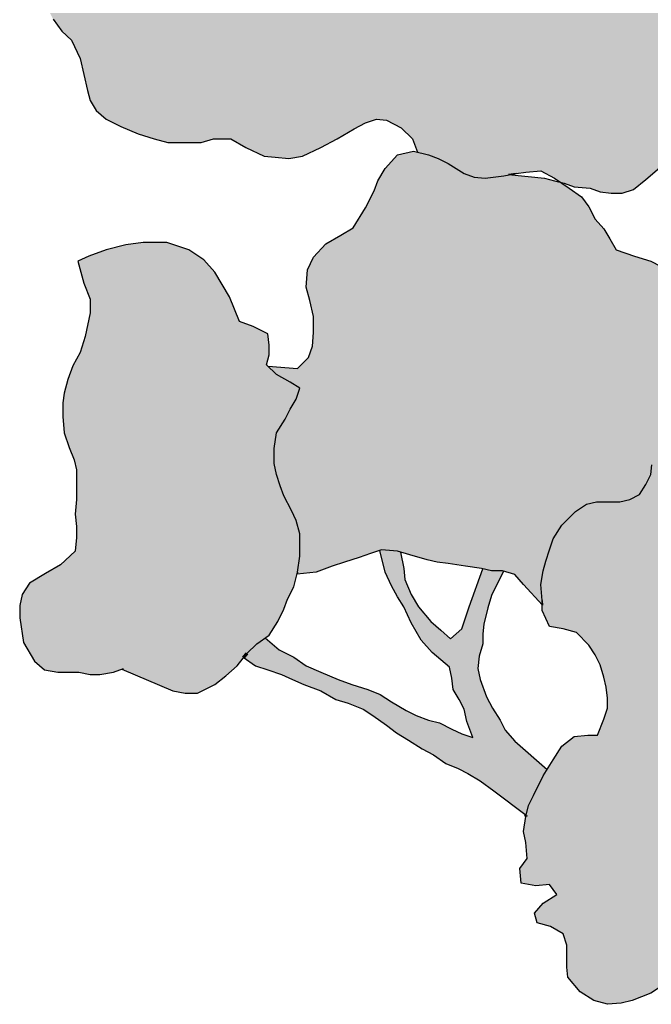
# Model space of a CAD drawing. Header units: millimetres. Extents: x 0 to 59350, y 0 to 29700.
# Drawn here: x 41507 to 42453, y 23472 to 24946 of the extents above; entities that cross this region are included whole.
import ezdxf

# ---------------------------------------------------------------- set-up
doc = ezdxf.new("R2010")
doc.units = ezdxf.units.MM
doc.linetypes.add('PUNKT2_S9', pattern=[1, 0, -1])
doc.layers.add('Standard', color=7, linetype='Continuous', lineweight=25)

msp = doc.modelspace()

# ---------------------------------------------------------------- hatches: boundary and pattern name
at = {"layer": 'Standard', "linetype": 'PUNKT2_S9', "lineweight": 25}
for color, points in [(96, [(42468.3, 24727.2), (42492.4, 24742), (42510.9, 24753), (42527.5, 24758.6), (42562.6, 24758.6), (42579.2, 24754.8), (42599.5, 24749.3), (42632.8, 24749.3), (42651.3, 24754.8), (42666.1, 24767.8), (42671.6, 24784.4), (42671.6, 24816.8), (42660.5, 24819.5), (42645.7, 24836.2), (42630.9, 24862.1), (42618, 24889.8), (42618, 24904.6), (42634.6, 24917.5), (42655, 24939.7), (42660.5, 24984), (42660.5, 25000.7), (42651.3, 25024.6), (42632.8, 25046.9), (42619.9, 25063.4), (42601.4, 25091.2), (42601.4, 25137.3), (42608.7, 25157.7), (42618, 25181.8), (42621.7, 25196.5), (42621.7, 25233.5), (42618, 25248.3), (42608.7, 25270.4), (42600.3, 25295.7), (42562.6, 25316.7), (42542.3, 25324), (42525.6, 25324), (42509, 25320.3), (42486.8, 25301.9), (42464.6, 25288.9), (42440.6, 25288.9), (42425.8, 25303.7), (42425.8, 25322.2), (42418.5, 25348.1), (42394.4, 25370.2), (42375.9, 25385), (42355.6, 25401.6), (42337.1, 25399.8), (42322.4, 25394.2), (42294.6, 25410.9), (42283.6, 25429.3), (42272.5, 25434.9), (42261.3, 25453.4), (42260.2, 25461.7), (42259.5, 25462.6), (42235.5, 25481.1), (42215.2, 25490.4), (42200.4, 25503.3), (42198.5, 25525.5), (42198.5, 25592), (42159.8, 25610.4), (42130.2, 25610.4), (42104.3, 25606.8), (42087.6, 25604.9), (42063.7, 25597.6), (42052.5, 25579), (42047, 25562.5), (42039.6, 25543.9), (42032.2, 25529.2), (42023, 25505.1), (42017.4, 25484.9), (42011.9, 25455.3), (42010.1, 25433), (42010.1, 25407.2), (42013.7, 25385), (42023, 25366.5), (42048.9, 25361), (42069.2, 25362.8), (42087.6, 25362.8), (42104.3, 25342.5), (42104.3, 25305.5), (42089.5, 25281.5), (42076.6, 25259.4), (42071.1, 25242.8), (42067.3, 25216.9), (42074.7, 25194.7), (42085.8, 25174.4), (42091.4, 25144.8), (42091.4, 25124.4), (42074.7, 25109.7), (42050.7, 25107.9), (42024.9, 25113.4), (42013.7, 25128.1), (42002.7, 25144.8), (41991.6, 25170.6), (41976.8, 25189.2), (41965.7, 25211.3), (41949.1, 25231.6), (41939.8, 25261.2), (41934.3, 25298.2), (41930.6, 25324), (41917.7, 25346.3), (41901, 25351.8), (41880.7, 25355.4), (41851.1, 25364.7), (41832.7, 25370.2), (41812.3, 25370.2), (41780.9, 25344.3), (41780.9, 25324), (41799.4, 25320.3), (41817.9, 25311), (41834.5, 25303.7), (41858.5, 25292.6), (41865.9, 25257.5), (41853, 25226.1), (41841.9, 25205.7), (41817.9, 25187.3), (41792, 25178.1), (41716.2, 25178.1), (41692.3, 25166.9), (41670, 25154.1), (41646, 25141.1), (41627.5, 25120.8), (41609.1, 25111.6), (41572.1, 25111.6), (41557.3, 25100.4), (41546.2, 25083.8), (41535.2, 25057.9), (41535.2, 25028.3), (41538.9, 24996.9), (41546.2, 24969.3), (41557.3, 24947), (41570.3, 24928.7), (41585.1, 24915.6), (41598, 24887.9), (41603.5, 24864), (41609.1, 24839.9), (41612.8, 24825.2), (41622, 24810.3), (41636.8, 24797.4), (41659, 24786.3), (41684.8, 24775.2), (41708.9, 24767.8), (41729.2, 24762.3), (41779.1, 24762.3), (41797.6, 24767.8), (41823.4, 24767.8), (41845.6, 24754.8), (41873.3, 24742), (41889.9, 24740.1), (41910.3, 24738.3), (41930.6, 24742), (41958.3, 24754.8), (41982.3, 24767.8), (42008.2, 24782.6), (42024.9, 24791.9), (42041.5, 24797.4), (42056.3, 24795.6), (42078.4, 24784.4), (42095.1, 24767.8), (42102.6, 24747.9), (42119.1, 24743.8), (42133.9, 24738.3), (42148.6, 24730.9), (42172.7, 24716), (42187.4, 24710.5), (42204.1, 24708.7), (42231.8, 24712.4), (42250.3, 24716), (42265.1, 24717.9), (42287.3, 24719.7), (42307.6, 24708.7), (42316.4, 24702.8), (42322.4, 24701.3), (42337.1, 24695.8), (42361.2, 24693.9), (42375.9, 24688.4), (42392.6, 24686.4), (42409.2, 24686.4), (42425.8, 24692.1), (42444.3, 24706.9)]), (7, [(41947.2, 24477.8), (41945.4, 24457.4), (41939.8, 24440.7), (41923.2, 24424.1), (41879.3, 24427.4), (41891.8, 24414.9), (41912.1, 24403.8), (41926.9, 24394.5), (41921.4, 24378), (41912.1, 24363.1), (41904.7, 24348.4), (41891.8, 24328), (41888.1, 24304.1), (41888.1, 24281.8), (41891.8, 24265.2), (41897.4, 24248.6), (41902.9, 24233.7), (41914, 24211.6), (41921.4, 24196.8), (41926.9, 24176.5), (41926.9, 24143.3), (41922.7, 24116.2), (41951, 24119.2), (41975, 24128.4), (41993.4, 24134), (42015.6, 24141.4), (42032.2, 24147), (42048.9, 24152.5), (42072.9, 24150.6), (42091.4, 24145.1), (42117.2, 24137.7), (42132, 24134), (42148.6, 24132.2), (42174.6, 24128.4), (42198.5, 24124.7), (42213.3, 24121), (42230, 24121), (42248.5, 24115.5), (42261.3, 24100.8), (42289.1, 24070.3), (42289.1, 24076.7), (42287.3, 24100.8), (42290.9, 24121), (42294.6, 24135.9), (42300.2, 24152.5), (42305.7, 24169.1), (42318.7, 24189.4), (42339, 24209.8), (42355.6, 24220.9), (42370.4, 24224.5), (42405.5, 24224.5), (42420.3, 24228.2), (42435.1, 24235.7), (42444.3, 24250.4), (42451.7, 24265.2), (42453.6, 24280), (42460.9, 24304.1), (42464.6, 24318.8), (42472.1, 24335.4), (42486.8, 24350.2), (42501.6, 24352), (42518.2, 24348.4), (42533, 24337.2), (42551.5, 24328), (42566.3, 24337.2), (42574.7, 24350.5), (42582.9, 24372.5), (42586.6, 24392.7), (42586.6, 24411.2), (42584.8, 24429.6), (42582.9, 24450), (42570, 24468.4), (42551.5, 24481.5), (42531.2, 24501.7), (42512.7, 24522.1), (42501.6, 24542.3), (42490.5, 24560.9), (42466.5, 24577.4), (42451.7, 24584.9), (42427.7, 24592.3), (42399.9, 24601.5), (42390.7, 24618.2), (42381.5, 24633), (42368.6, 24647.7), (42359.3, 24666.2), (42348.2, 24680.9), (42329.7, 24693.9), (42316.4, 24702.8), (42307.6, 24705), (42292.8, 24708.7), (42241.3, 24714.3), (42231.8, 24712.4), (42204.1, 24708.7), (42187.4, 24710.5), (42172.7, 24716), (42148.6, 24730.9), (42133.9, 24738.3), (42119.1, 24743.8), (42096.9, 24749.3), (42072.9, 24743.8), (42054.4, 24723.5), (42043.3, 24705), (42037.8, 24690.2), (42024.9, 24664.4), (42006.4, 24634.8), (41987.9, 24623.7), (41965.7, 24610.7), (41947.2, 24590.5), (41938, 24571.9), (41936.2, 24546), (41941.7, 24525.8), (41947.2, 24501.7)]), (96, [(41888.1, 24281.8), (41888.1, 24304.1), (41891.8, 24328), (41904.7, 24348.4), (41912.1, 24363.1), (41921.4, 24378), (41926.9, 24394.5), (41912.1, 24403.8), (41891.8, 24414.9), (41877, 24429.6), (41880.7, 24444.5), (41880.7, 24459.2), (41878.8, 24475.8), (41856.7, 24487), (41836.4, 24494.3), (41821.6, 24531.3), (41810.5, 24549.8), (41799.4, 24568.2), (41782.8, 24586.8), (41760.6, 24601.5), (41744, 24607), (41727.4, 24612.5), (41692.3, 24612.5), (41666.3, 24608.9), (41636.8, 24601.5), (41610.9, 24592.3), (41594.3, 24584.9), (41603.5, 24551.7), (41612.8, 24527.6), (41612.8, 24507.2), (41605.4, 24472.1), (41598, 24448.2), (41586.9, 24427.8), (41579.5, 24407.6), (41574, 24387.2), (41572.1, 24372.5), (41572.1, 24352), (41574, 24328), (41581.3, 24305.9), (41588.7, 24287.4), (41592.4, 24272.6), (41592.4, 24228.2), (41590.6, 24206.1), (41592.4, 24187.6), (41592.4, 24171), (41590.6, 24150.6), (41568.4, 24130.2), (41546.2, 24117.4), (41522.2, 24102.6), (41511.1, 24085.9), (41507.4, 24069.4), (41507.4, 24050.8), (41513, 24013.9), (41529.6, 23986.1), (41544.4, 23973.2), (41564.7, 23969.6), (41596.1, 23969.6), (41612.8, 23965.9), (41627.5, 23965.9), (41647.9, 23969.6), (41660.1, 23974.1), (41736.6, 23941.8), (41755, 23938.1), (41773.5, 23938.1), (41799.4, 23951), (41816, 23964.1), (41832.7, 23978.8), (41847.5, 23997.3), (41862.3, 24012), (41880.7, 24024.9), (41893.6, 24045.3), (41902.9, 24063.8), (41908.4, 24078.6), (41917.7, 24097.1), (41923.2, 24119.2), (41926.9, 24143.3), (41926.9, 24176.5), (41921.4, 24196.8), (41914, 24211.6), (41902.9, 24233.7), (41897.4, 24248.6), (41891.8, 24265.2)]), (96, [(42690.1, 24304.1), (42684.5, 24318.8), (42673.4, 24341), (42669.7, 24357.6), (42662.4, 24372.5), (42642, 24383.5), (42619.9, 24383.5), (42605.1, 24381.6), (42590.3, 24372.5), (42579.2, 24357.6), (42566.3, 24337.2), (42551.5, 24328), (42533, 24337.2), (42518.2, 24348.4), (42501.6, 24352), (42486.8, 24350.2), (42472.1, 24335.4), (42464.6, 24318.8), (42460.9, 24304.1), (42453.6, 24280), (42451.7, 24265.2), (42444.3, 24250.4), (42435.1, 24235.7), (42420.3, 24228.2), (42405.5, 24224.5), (42370.4, 24224.5), (42355.6, 24220.9), (42339, 24209.8), (42318.7, 24189.4), (42305.7, 24169.1), (42300.2, 24152.5), (42294.6, 24135.9), (42290.9, 24121), (42287.3, 24100.8), (42289.1, 24076.7), (42289.1, 24062), (42300.2, 24038), (42320.5, 24034.3), (42340.8, 24028.7), (42359.3, 24010.2), (42368.6, 23995.5), (42375.9, 23980.6), (42381.5, 23962.2), (42385.2, 23947.3), (42387, 23930.8), (42387, 23915.9), (42381.5, 23899.3), (42372.2, 23875.3), (42357.5, 23875.3), (42337.1, 23873.4), (42318.7, 23858.7), (42305.7, 23838.3), (42290.9, 23814.3), (42276.1, 23784.8), (42268.8, 23770), (42265.1, 23753.4), (42261.3, 23731.2), (42265.1, 23714.6), (42266.9, 23690.5), (42255.8, 23675.7), (42257.7, 23653.6), (42279.9, 23649.9), (42300.2, 23651.7), (42311.2, 23636.9), (42290.9, 23624), (42278, 23609.1), (42281.7, 23594.4), (42302, 23588.9), (42320.5, 23577.8), (42326, 23561.2), (42326, 23527.9), (42327.9, 23513.2), (42346.4, 23490.9), (42366.7, 23478.1), (42387, 23472.5), (42407.3, 23474.4), (42424, 23478.1), (42451.7, 23489.1), (42473.9, 23503.8), (42492.4, 23526), (42510.9, 23546.4), (42529.3, 23566.7), (42546, 23581.5), (42564.4, 23592.6), (42581.1, 23601.8), (42599.5, 23611.1), (42614.3, 23616.6), (42630.9, 23622.2), (42645.7, 23629.5), (42662.4, 23648), (42677.1, 23677.5), (42677.1, 23694.2), (42669.7, 23710.8), (42656.8, 23725.6), (42638.3, 23731.2), (42618, 23731.2), (42601.4, 23727.5), (42584.8, 23725.6), (42562.6, 23727.5), (42547.8, 23742.2), (42544.5, 23750.1), (42595.8, 23838.3), (42594, 23855), (42594, 23888.3), (42610.6, 23925.3), (42627.3, 23914.1), (42645.7, 23917.8), (42666.1, 23925.3), (42680.9, 23925.3), (42699.3, 23923.4), (42719.6, 23921.6), (42736.3, 23919.6), (42751.1, 23919.6), (42765.9, 23921.6), (42801, 23921.6), (42819.4, 23932.6), (42847.1, 23960.4), (42849, 23986.1), (42847.1, 24001), (42837.9, 24021.2), (42828.7, 24045.3), (42821.3, 24063.8), (42806.5, 24085.9), (42793.5, 24110), (42782.4, 24130.2), (42776.9, 24147), (42776.9, 24209.8), (42775.1, 24226.4), (42771.4, 24243), (42764, 24263.3), (42743.6, 24274.5), (42723.3, 24278.1), (42706.7, 24285.5)]), (59, [(42119.1, 23897.5), (42100.6, 23904.8), (42085.8, 23912.2), (42063.7, 23925.3), (42047, 23936.3), (42028.5, 23943.6), (42004.5, 23951), (41984.2, 23958.5), (41958.3, 23969.6), (41936.2, 23978.8), (41917.7, 23991.8), (41895.5, 24002.8), (41874.8, 24020.8), (41862.3, 24012), (41847.5, 23997.3), (41842.6, 23991.2), (41860.4, 23978.8), (41878.8, 23973.2), (41899.2, 23965.9), (41915.8, 23958.5), (41932.5, 23951), (41958.3, 23941.8), (41980.5, 23928.9), (41998.9, 23923.4), (42021.2, 23914.1), (42035.9, 23904.8), (42056.3, 23890.1), (42071.1, 23879), (42089.5, 23867.9), (42109.8, 23855), (42126.5, 23845.7), (42145, 23832.8), (42163.4, 23825.4), (42178.2, 23818.1), (42196.7, 23806.9), (42217, 23792.2), (42265.6, 23755.6), (42268.8, 23770), (42276.1, 23784.8), (42290.9, 23814.3), (42296.7, 23823.7), (42248.5, 23866.1), (42233.7, 23882.7), (42226.2, 23897.5), (42215.2, 23915.9), (42205.9, 23932.6), (42196.7, 23958.5), (42193, 23975.1), (42194.9, 23993.6), (42200.4, 24012), (42200.4, 24026.9), (42202.2, 24041.6), (42207.8, 24065.7), (42213.3, 24084.1), (42231.5, 24120.6), (42230, 24121), (42213.3, 24121), (42200.6, 24124.2), (42180.1, 24067.5), (42169, 24034.3), (42152.3, 24019.4), (42137.6, 24032.4), (42122.8, 24045.3), (42104.3, 24067.5), (42093.2, 24085.9), (42084, 24108.2), (42082.1, 24124.7), (42077.2, 24149.3), (42072.9, 24150.6), (42048.9, 24152.5), (42046.2, 24151.6), (42054.4, 24119.2), (42063.7, 24098.9), (42072.9, 24082.3), (42082.1, 24067.5), (42093.2, 24043.5), (42108, 24017.5), (42124.6, 23999.2), (42150.5, 23976.9), (42154.2, 23960.4), (42156, 23943.6), (42165.3, 23928.9), (42172.7, 23914.1), (42176.4, 23895.7), (42185.6, 23871.6), (42169, 23877.1), (42154.2, 23884.5), (42135.7, 23893.8)])]:
    msp.add_hatch(color=color, dxfattribs=at).paths.add_polyline_path(points)

# ---------------------------------------------------------------- linework, layer by layer
at = {"layer": 'Standard', "color": 7, "linetype": 'Continuous', "lineweight": -3}
for p, q in [((41557.3, 24947), (41570.3, 24928.7)), ((41570.3, 24928.7), (41585.1, 24915.6)), ((41585.1, 24915.6), (41598, 24887.9)), ((41598, 24887.9), (41603.5, 24864)), ((41603.5, 24864), (41609.1, 24839.9)), ((41609.1, 24839.9), (41612.8, 24825.2)), ((41612.8, 24825.2), (41622, 24810.3)), ((41622, 24810.3), (41636.8, 24797.4)), ((41636.8, 24797.4), (41659, 24786.3)), ((42008.2, 24782.6), (42024.9, 24791.9)), ((42024.9, 24791.9), (42041.5, 24797.4)), ((42041.5, 24797.4), (42056.3, 24795.6)), ((42056.3, 24795.6), (42078.4, 24784.4)), ((41659, 24786.3), (41684.8, 24775.2)), ((41684.8, 24775.2), (41708.9, 24767.8)), ((41982.3, 24767.8), (42008.2, 24782.6)), ((42078.4, 24784.4), (42095.1, 24767.8)), ((41708.9, 24767.8), (41729.2, 24762.3)), ((41729.2, 24762.3), (41758.8, 24762.3)), ((41758.8, 24762.3), (41779.1, 24762.3)), ((41779.1, 24762.3), (41797.6, 24767.8)), ((41797.6, 24767.8), (41823.4, 24767.8)), ((41823.4, 24767.8), (41845.6, 24754.8)), ((41958.3, 24754.8), (41982.3, 24767.8)), ((42095.1, 24767.8), (42102.6, 24747.9)), ((41845.6, 24754.8), (41873.3, 24742)), ((41930.6, 24742), (41958.3, 24754.8)), ((42054.4, 24723.5), (42072.9, 24743.8)), ((42072.9, 24743.8), (42096.9, 24749.3)), ((42096.9, 24749.3), (42119.1, 24743.8)), ((42119.1, 24743.8), (42133.9, 24738.3)), ((41873.3, 24742), (41889.9, 24740.1)), ((41889.9, 24740.1), (41910.3, 24738.3)), ((41910.3, 24738.3), (41930.6, 24742)), ((42133.9, 24738.3), (42148.6, 24730.9)), ((42148.6, 24730.9), (42172.7, 24716)), ((42043.3, 24705), (42054.4, 24723.5)), ((42172.7, 24716), (42187.4, 24710.5)), ((42231.8, 24712.4), (42250.3, 24716)), ((42238.9, 24714.6), (42292.8, 24708.7)), ((42250.3, 24716), (42265.1, 24717.9)), ((42265.1, 24717.9), (42287.3, 24719.7)), ((42287.3, 24719.7), (42307.6, 24708.7)), ((42444.3, 24706.9), (42468.3, 24727.2)), ((42037.8, 24690.2), (42043.3, 24705)), ((42187.4, 24710.5), (42204.1, 24708.7)), ((42204.1, 24708.7), (42231.8, 24712.4)), ((42292.8, 24708.7), (42307.6, 24705)), ((42307.6, 24708.7), (42329.7, 24693.9)), ((42307.6, 24705), (42322.4, 24701.3)), ((42322.4, 24701.3), (42337.1, 24695.8)), ((42425.8, 24692.1), (42444.3, 24706.9)), ((42024.9, 24664.4), (42037.8, 24690.2)), ((42329.7, 24693.9), (42348.2, 24680.9)), ((42337.1, 24695.8), (42361.2, 24693.9)), ((42361.2, 24693.9), (42375.9, 24688.4)), ((42375.9, 24688.4), (42392.6, 24686.4)), ((42392.6, 24686.4), (42409.2, 24686.4)), ((42409.2, 24686.4), (42425.8, 24692.1)), ((42348.2, 24680.9), (42359.3, 24666.2)), ((42006.4, 24634.8), (42024.9, 24664.4)), ((42359.3, 24666.2), (42368.6, 24647.7)), ((42368.6, 24647.7), (42381.5, 24633)), ((41987.9, 24623.7), (42006.4, 24634.8)), ((42381.5, 24633), (42390.7, 24618.2)), ((41692.3, 24612.5), (41666.3, 24608.9)), ((41707, 24612.5), (41692.3, 24612.5)), ((41727.4, 24612.5), (41707, 24612.5)), ((41744, 24607), (41727.4, 24612.5)), ((41947.2, 24590.5), (41965.7, 24610.7)), ((41965.7, 24610.7), (41987.9, 24623.7)), ((42390.7, 24618.2), (42399.9, 24601.5)), ((41636.8, 24601.5), (41610.9, 24592.3)), ((41666.3, 24608.9), (41636.8, 24601.5)), ((41760.6, 24601.5), (41744, 24607)), ((41782.8, 24586.8), (41760.6, 24601.5)), ((42399.9, 24601.5), (42427.7, 24592.3)), ((41610.9, 24592.3), (41594.3, 24584.9)), ((41594.3, 24584.9), (41603.5, 24551.7)), ((41799.4, 24568.2), (41782.8, 24586.8)), ((41938, 24571.9), (41947.2, 24590.5)), ((42427.7, 24592.3), (42451.7, 24584.9)), ((42451.7, 24584.9), (42466.5, 24577.4)), ((41810.5, 24549.8), (41799.4, 24568.2)), ((41936.2, 24546), (41938, 24571.9)), ((41603.5, 24551.7), (41612.8, 24527.6)), ((41821.6, 24531.3), (41810.5, 24549.8)), ((41941.7, 24525.8), (41936.2, 24546)), ((41612.8, 24527.6), (41612.8, 24507.2)), ((41836.4, 24494.3), (41821.6, 24531.3)), ((41947.2, 24501.7), (41941.7, 24525.8)), ((41612.8, 24507.2), (41605.4, 24472.1)), ((41856.7, 24487), (41836.4, 24494.3)), ((41947.2, 24477.8), (41947.2, 24501.7)), ((41878.8, 24475.8), (41856.7, 24487)), ((41945.4, 24457.4), (41947.2, 24477.8)), ((41605.4, 24472.1), (41598, 24448.2)), ((41880.7, 24459.2), (41878.8, 24475.8)), ((41598, 24448.2), (41586.9, 24427.8)), ((41880.7, 24444.5), (41880.7, 24459.2)), ((41939.8, 24440.7), (41945.4, 24457.4)), ((41877, 24429.6), (41880.7, 24444.5)), ((41923.2, 24424.1), (41939.8, 24440.7)), ((41586.9, 24427.8), (41579.5, 24407.6)), ((41891.8, 24414.9), (41877, 24429.6)), ((41879.3, 24427.4), (41923.2, 24424.1)), ((41579.5, 24407.6), (41574, 24387.2)), ((41912.1, 24403.8), (41891.8, 24414.9)), ((41926.9, 24394.5), (41912.1, 24403.8)), ((41921.4, 24378), (41926.9, 24394.5)), ((41574, 24387.2), (41572.1, 24372.5)), ((41912.1, 24363.1), (41921.4, 24378)), ((41572.1, 24372.5), (41572.1, 24352)), ((41904.7, 24348.4), (41912.1, 24363.1)), ((41572.1, 24352), (41574, 24328)), ((41891.8, 24328), (41904.7, 24348.4)), ((41574, 24328), (41581.3, 24305.9)), ((41888.1, 24304.1), (41891.8, 24328)), ((41581.3, 24305.9), (41588.7, 24287.4)), ((41888.1, 24281.8), (41888.1, 24304.1)), ((41588.7, 24287.4), (41592.4, 24272.6)), ((41592.4, 24272.6), (41592.4, 24252.3)), ((41891.8, 24265.2), (41888.1, 24281.8)), ((42451.7, 24265.2), (42453.6, 24280)), ((41897.4, 24248.6), (41891.8, 24265.2)), ((42444.3, 24250.4), (42451.7, 24265.2)), ((41592.4, 24252.3), (41592.4, 24228.2)), ((41902.9, 24233.7), (41897.4, 24248.6)), ((42435.1, 24235.7), (42444.3, 24250.4)), ((41592.4, 24228.2), (41590.6, 24206.1)), ((41914, 24211.6), (41902.9, 24233.7)), ((42405.5, 24224.5), (42420.3, 24228.2)), ((42420.3, 24228.2), (42435.1, 24235.7)), ((42339, 24209.8), (42355.6, 24220.9)), ((42355.6, 24220.9), (42370.4, 24224.5)), ((42370.4, 24224.5), (42390.7, 24224.5)), ((42390.7, 24224.5), (42405.5, 24224.5)), ((41590.6, 24206.1), (41592.4, 24187.6)), ((41921.4, 24196.8), (41914, 24211.6)), ((42318.7, 24189.4), (42339, 24209.8)), ((41592.4, 24187.6), (41592.4, 24171)), ((41926.9, 24176.5), (41921.4, 24196.8)), ((42305.7, 24169.1), (42318.7, 24189.4)), ((41592.4, 24171), (41590.6, 24150.6)), ((41926.9, 24161.7), (41926.9, 24176.5)), ((42300.2, 24152.5), (42305.7, 24169.1)), ((41926.9, 24143.3), (41926.9, 24161.7)), ((41590.6, 24150.6), (41568.4, 24130.2)), ((41923.2, 24119.2), (41926.9, 24143.3)), ((42015.6, 24141.4), (41993.4, 24134)), ((42032.2, 24147), (42015.6, 24141.4)), ((42048.9, 24152.5), (42032.2, 24147)), ((42054.4, 24119.2), (42046.2, 24151.6)), ((42072.9, 24150.6), (42048.9, 24152.5)), ((42091.4, 24145.1), (42072.9, 24150.6)), ((42077.2, 24149.3), (42082.1, 24124.7)), ((42117.2, 24137.7), (42091.4, 24145.1)), ((42294.6, 24135.9), (42300.2, 24152.5)), ((41568.4, 24130.2), (41546.2, 24117.4)), ((41975, 24128.4), (41951, 24119.2)), ((41993.4, 24134), (41975, 24128.4)), ((42082.1, 24124.7), (42084, 24108.2)), ((42132, 24134), (42117.2, 24137.7)), ((42148.6, 24132.2), (42132, 24134)), ((42174.6, 24128.4), (42148.6, 24132.2)), ((42198.5, 24124.7), (42174.6, 24128.4)), ((42180.1, 24067.5), (42200.6, 24124.2)), ((42213.3, 24121), (42198.5, 24124.7)), ((42290.9, 24121), (42294.6, 24135.9)), ((41546.2, 24117.4), (41522.2, 24102.6)), ((41917.7, 24097.1), (41923.2, 24119.2)), ((41951, 24119.2), (41922.7, 24116.2)), ((42063.7, 24098.9), (42054.4, 24119.2)), ((42230, 24121), (42213.3, 24121)), ((42231.5, 24120.6), (42213.3, 24084.1)), ((42248.5, 24115.5), (42230, 24121)), ((42261.3, 24100.8), (42248.5, 24115.5)), ((42287.3, 24100.8), (42290.9, 24121)), ((41522.2, 24102.6), (41511.1, 24085.9)), ((41908.4, 24078.6), (41917.7, 24097.1)), ((42072.9, 24082.3), (42063.7, 24098.9)), ((42084, 24108.2), (42093.2, 24085.9)), ((42289.6, 24069.7), (42261.3, 24100.8)), ((42289.1, 24076.7), (42287.3, 24100.8)), ((41511.1, 24085.9), (41507.4, 24069.4)), ((42082.1, 24067.5), (42072.9, 24082.3)), ((42093.2, 24085.9), (42104.3, 24067.5)), ((42213.3, 24084.1), (42207.8, 24065.7)), ((41507.4, 24069.4), (41507.4, 24050.8)), ((41902.9, 24063.8), (41908.4, 24078.6)), ((42093.2, 24043.5), (42082.1, 24067.5)), ((42104.3, 24067.5), (42122.8, 24045.3)), ((42169, 24034.3), (42180.1, 24067.5)), ((42207.8, 24065.7), (42202.2, 24041.6)), ((42289.1, 24062), (42289.1, 24076.7)), ((41507.4, 24050.8), (41513, 24013.9)), ((41893.6, 24045.3), (41902.9, 24063.8)), ((42300.2, 24038), (42289.1, 24062)), ((41880.7, 24024.9), (41893.6, 24045.3)), ((42108, 24017.5), (42093.2, 24043.5)), ((42122.8, 24045.3), (42137.6, 24032.4)), ((42202.2, 24041.6), (42200.4, 24026.9)), ((42320.5, 24034.3), (42300.2, 24038)), ((41862.3, 24012), (41880.7, 24024.9)), ((41874.8, 24020.8), (41895.5, 24002.8)), ((42137.6, 24032.4), (42152.3, 24019.4)), ((42152.3, 24019.4), (42169, 24034.3)), ((42200.4, 24026.9), (42200.4, 24012)), ((42340.8, 24028.7), (42320.5, 24034.3)), ((42359.3, 24010.2), (42340.8, 24028.7)), ((41513, 24013.9), (41529.6, 23986.1)), ((41847.5, 23997.3), (41862.3, 24012)), ((42124.6, 23999.2), (42108, 24017.5)), ((42200.4, 24012), (42194.9, 23993.6)), ((42368.6, 23995.5), (42359.3, 24010.2)), ((41832.7, 23978.8), (41847.5, 23997.3)), ((41841.9, 23991.8), (41860.4, 23978.8)), ((41895.5, 24002.8), (41917.7, 23991.8)), ((41917.7, 23991.8), (41936.2, 23978.8)), ((42150.5, 23976.9), (42124.6, 23999.2)), ((42194.9, 23993.6), (42193, 23975.1)), ((42375.9, 23980.6), (42368.6, 23995.5)), ((41529.6, 23986.1), (41544.4, 23973.2)), ((41816, 23964.1), (41832.7, 23978.8)), ((41860.4, 23978.8), (41878.8, 23973.2)), ((41936.2, 23978.8), (41958.3, 23969.6)), ((42154.2, 23960.4), (42150.5, 23976.9)), ((42381.5, 23962.2), (42375.9, 23980.6)), ((41544.4, 23973.2), (41564.7, 23969.6)), ((41564.7, 23969.6), (41579.5, 23969.6)), ((41579.5, 23969.6), (41596.1, 23969.6)), ((41596.1, 23969.6), (41612.8, 23965.9)), ((41612.8, 23965.9), (41627.5, 23965.9)), ((41627.5, 23965.9), (41647.9, 23969.6)), ((41647.9, 23969.6), (41662.7, 23975.1)), ((41660.1, 23974.1), (41736.6, 23941.8)), ((41799.4, 23951), (41816, 23964.1)), ((41878.8, 23973.2), (41899.2, 23965.9)), ((41899.2, 23965.9), (41915.8, 23958.5)), ((41958.3, 23969.6), (41984.2, 23958.5)), ((42193, 23975.1), (42196.7, 23958.5)), ((42385.2, 23947.3), (42381.5, 23962.2)), ((41773.5, 23938.1), (41799.4, 23951)), ((41915.8, 23958.5), (41932.5, 23951)), ((41932.5, 23951), (41958.3, 23941.8)), ((41984.2, 23958.5), (42004.5, 23951)), ((42004.5, 23951), (42028.5, 23943.6)), ((42156, 23943.6), (42154.2, 23960.4)), ((42196.7, 23958.5), (42205.9, 23932.6)), ((42387, 23930.8), (42385.2, 23947.3)), ((41736.6, 23941.8), (41755, 23938.1)), ((41755, 23938.1), (41773.5, 23938.1)), ((41958.3, 23941.8), (41980.5, 23928.9)), ((42028.5, 23943.6), (42047, 23936.3)), ((42047, 23936.3), (42063.7, 23925.3)), ((42165.3, 23928.9), (42156, 23943.6)), ((42205.9, 23932.6), (42215.2, 23915.9)), ((41980.5, 23928.9), (41998.9, 23923.4)), ((41998.9, 23923.4), (42021.2, 23914.1)), ((42063.7, 23925.3), (42085.8, 23912.2)), ((42172.7, 23914.1), (42165.3, 23928.9)), ((42387, 23915.9), (42387, 23930.8)), ((42021.2, 23914.1), (42035.9, 23904.8)), ((42035.9, 23904.8), (42056.3, 23890.1)), ((42085.8, 23912.2), (42100.6, 23904.8)), ((42100.6, 23904.8), (42119.1, 23897.5)), ((42176.4, 23895.7), (42172.7, 23914.1)), ((42215.2, 23915.9), (42226.2, 23897.5)), ((42381.5, 23899.3), (42387, 23915.9)), ((42056.3, 23890.1), (42071.1, 23879)), ((42119.1, 23897.5), (42135.7, 23893.8)), ((42135.7, 23893.8), (42154.2, 23884.5)), ((42185.6, 23871.6), (42176.4, 23895.7)), ((42226.2, 23897.5), (42233.7, 23882.7)), ((42372.2, 23875.3), (42381.5, 23899.3)), ((42071.1, 23879), (42089.5, 23867.9)), ((42154.2, 23884.5), (42169, 23877.1)), ((42169, 23877.1), (42185.6, 23871.6)), ((42233.7, 23882.7), (42248.5, 23866.1)), ((42318.7, 23858.7), (42337.1, 23873.4)), ((42337.1, 23873.4), (42357.5, 23875.3)), ((42357.5, 23875.3), (42372.2, 23875.3)), ((42089.5, 23867.9), (42109.8, 23855)), ((42248.5, 23866.1), (42296.7, 23823.7)), ((42305.7, 23838.3), (42318.7, 23858.7)), ((42109.8, 23855), (42126.5, 23845.7)), ((42126.5, 23845.7), (42145, 23832.8)), ((42145, 23832.8), (42163.4, 23825.4)), ((42290.9, 23814.3), (42305.7, 23838.3)), ((42163.4, 23825.4), (42178.2, 23818.1)), ((42178.2, 23818.1), (42196.7, 23806.9)), ((42276.1, 23784.8), (42290.9, 23814.3)), ((42196.7, 23806.9), (42217, 23792.2)), ((42217, 23792.2), (42265.5, 23755.7)), ((42268.8, 23770), (42276.1, 23784.8)), ((42265.1, 23753.4), (42268.8, 23770)), ((42261.3, 23731.2), (42265.1, 23753.4)), ((42265.1, 23714.6), (42261.3, 23731.2)), ((42266.9, 23690.5), (42265.1, 23714.6)), ((42255.8, 23675.7), (42266.9, 23690.5)), ((42257.7, 23653.6), (42255.8, 23675.7)), ((42279.9, 23649.9), (42257.7, 23653.6)), ((42300.2, 23651.7), (42279.9, 23649.9)), ((42311.2, 23636.9), (42300.2, 23651.7)), ((42278, 23609.1), (42290.9, 23624)), ((42290.9, 23624), (42311.2, 23636.9)), ((42281.7, 23594.4), (42278, 23609.1)), ((42302, 23588.9), (42281.7, 23594.4)), ((42320.5, 23577.8), (42302, 23588.9)), ((42326, 23561.2), (42320.5, 23577.8)), ((42326, 23544.6), (42326, 23561.2)), ((42326, 23527.9), (42326, 23544.6)), ((42327.9, 23513.2), (42326, 23527.9)), ((42346.4, 23490.9), (42327.9, 23513.2)), ((42366.7, 23478.1), (42346.4, 23490.9)), ((42473.9, 23503.8), (42451.7, 23489.1)), ((42387, 23472.5), (42366.7, 23478.1)), ((42424, 23478.1), (42407.3, 23474.4)), ((42451.7, 23489.1), (42424, 23478.1)), ((42407.3, 23474.4), (42387, 23472.5))]:
    msp.add_line(p, q, dxfattribs=at)
at = {"layer": 'Standard', "color": 7, "linetype": 'Continuous', "lineweight": 25}
for p, q in [((42250.3, 24716), (42238.9, 24714.6)), ((41923.2, 24119.2), (41922.7, 24116.2)), ((41923.2, 24119.2), (41922.7, 24116.2)), ((42289.1, 24076.7), (42289.6, 24069.7))]:
    msp.add_line(p, q, dxfattribs=at)
at = {"layer": 'Standard', "color": 7, "linetype": 'Continuous', "lineweight": 70}
for p, q in [((41847.5, 23997.3), (41841.9, 23991.7)), ((42265.1, 23753.4), (42265.5, 23755.7))]:
    msp.add_line(p, q, dxfattribs=at)

doc.saveas('drawing.dxf')
